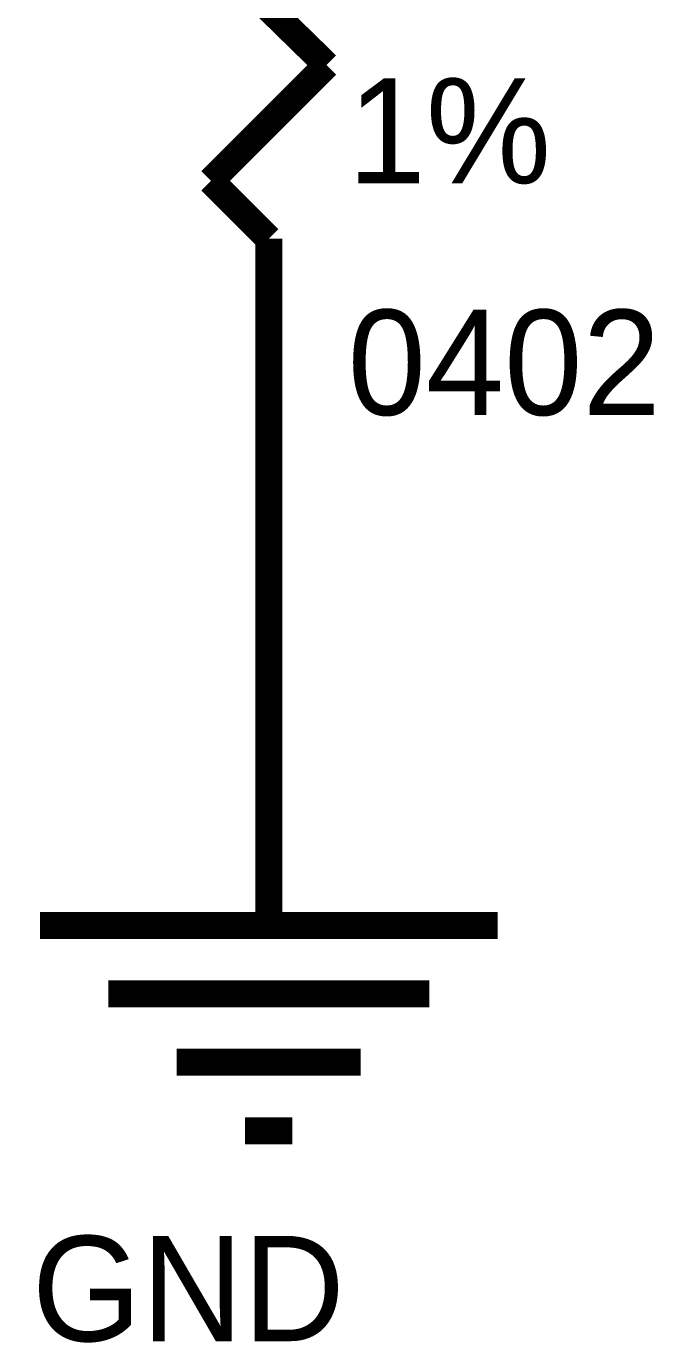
# Model space of a CAD drawing. Header units: inches. Extents: x 0 to 31.5, y 0 to 22.3.
# Drawn here: x 25.793 to 26.067, y 17.117 to 17.692 of the extents above; entities that cross this region are included whole.
import ezdxf

# ---------------------------------------------------------------- set-up
doc = ezdxf.new("R2010")
doc.units = ezdxf.units.IN
doc.header["$MEASUREMENT"] = 0
doc.layers.add('Sheet', color=255, linetype='Continuous')

msp = doc.modelspace()

# ---------------------------------------------------------------- linework, layer by layer
at = {"layer": 'Sheet'}
for points in [[(25.92388, 17.67484, 0.0118, 0.0118, 0), (25.87336, 17.72423, 0.0118, 0.0118, 0)], [(25.87336, 17.6243, 0.0118, 0.0118, 0), (25.92388, 17.67484, 0.0118, 0.0118, 0)], [(25.89862, 17.59904, 0.0118, 0.0118, 0), (25.87336, 17.6243, 0.0118, 0.0118, 0)], [(25.89862, 17.59904, 0.0118, 0.0118, 0), (25.89862, 17.49911, 0.0118, 0.0118, 0)], [(25.89862, 17.49911, 0.0118, 0.0118, 0), (25.89862, 17.39919, 0.0118, 0.0118, 0)], [(25.89862, 17.39919, 0.0118, 0.0118, 0), (25.89862, 17.29927, 0.0118, 0.0118, 0)], [(25.79872, 17.29927, 0.0118, 0.0118, 0), (25.99852, 17.29927, 0.0118, 0.0118, 0)], [(25.82858, 17.26941, 0.0118, 0.0118, 0), (25.96867, 17.26941, 0.0118, 0.0118, 0)], [(25.85843, 17.23954, 0.0118, 0.0118, 0), (25.93881, 17.23954, 0.0118, 0.0118, 0)], [(25.88829, 17.20968, 0.0118, 0.0118, 0), (25.90896, 17.20968, 0.0118, 0.0118, 0)]]:
    msp.add_lwpolyline(points, format="xyseb", dxfattribs=at)

# ---------------------------------------------------------------- texts
for s, p in [('1%', (25.93307, 17.62316)), ('0402', (25.93307, 17.52208)), ('GND', (25.79528, 17.1178))]:
    msp.add_text(s, height=0.045941, dxfattribs=at).set_placement(p)

doc.saveas('drawing.dxf')
